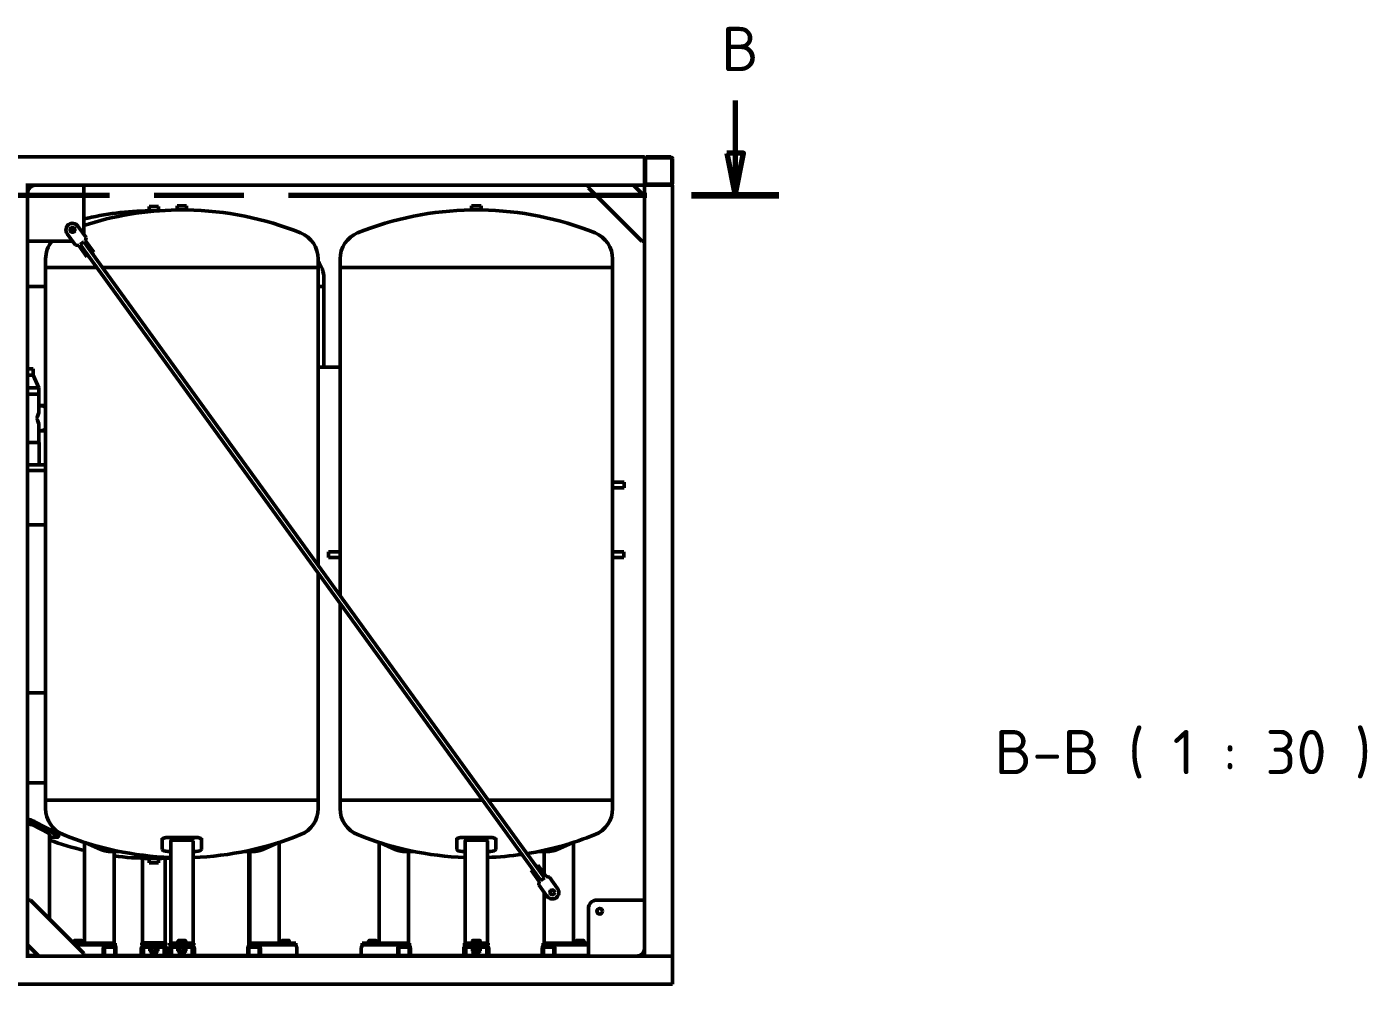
# Model space of a CAD drawing. Header units: millimetres. Extents: x 1510 to 10524, y 7125 to 13164.
# Drawn here: x 5397.1 to 5875.1, y 11262.5 to 11603.9 of the extents above; entities that cross this region are included whole.
import ezdxf

# ---------------------------------------------------------------- set-up
doc = ezdxf.new("R2010")
doc.units = ezdxf.units.MM
doc.header["$LTSCALE"] = 4
doc.linetypes.add('CHAIN', pattern=[0.3543, 0.2362, -0.0295, 0.0591, -0.0295])
for name, color, linetype, lineweight in [('Section Line (ISO)', 7, 'CHAIN', 70), ('Symbol (ISO)', 7, 'Continuous', 25), ('Visible (ISO)', 7, 'Continuous', 50)]:
    doc.layers.add(name, color=color, linetype=linetype, lineweight=lineweight)
doc.styles.add('Label Text (DIN)', font='isocpeur.ttf')

# ---------------------------------------------------------------- blocks, each defined once
blk = doc.blocks.new('2dTransSection0')
at = {"layer": 'Section Line (ISO)', "linetype": 'Continuous'}
for p, q in [((20.8, 327.17), (20.8, 320.91)), ((260.29, 327.17), (260.29, 320.91)), ((19.8, 320.91), (20.8, 315.91)), ((21.8, 320.91), (19.8, 320.91)), ((20.8, 320.91), (20.8, 315.91)), ((20.8, 315.91), (21.8, 320.91)), ((259.29, 320.91), (260.29, 315.91)), ((261.29, 320.91), (259.29, 320.91)), ((260.29, 320.91), (260.29, 315.91)), ((260.29, 315.91), (261.29, 320.91))]:
    blk.add_line(p, q, dxfattribs=at)
at = {"layer": 'Section Line (ISO)', "linetype": 'CHAIN', "ltscale": 45.063908}
blk.add_line((15.62, 315.91), (265.48, 315.91), dxfattribs=at)
at = {"layer": 'Section Line (ISO)', "linetype": 'Continuous', "lineweight": 140}
for p, q in [((15.62, 315.91), (25.98, 315.91)), ((255.11, 315.91), (265.48, 315.91))]:
    blk.add_line(p, q, dxfattribs=at)
at = {"layer": 'Section Line (ISO)', "linetype": 'Continuous', "flags": 128}
for points in [[(19.8, 320.91), (20.8, 315.91), (21.8, 320.91), (19.8, 320.91)], [(259.29, 320.91), (260.29, 315.91), (261.29, 320.91), (259.29, 320.91)]]:
    blk.add_lwpolyline(points, dxfattribs=at)
at = {"layer": 'Section Line (ISO)'}
for points in [[(19.8, 320.91), (20.8, 315.91), (21.8, 320.91), (19.8, 320.91)], [(259.29, 320.91), (260.29, 315.91), (261.29, 320.91), (259.29, 320.91)]]:
    blk.add_solid(points, dxfattribs=at)
at = {"layer": 'Section Line (ISO)', "char_height": 5.25, "attachment_point": 7, "style": 'Label Text (DIN)'}
for insert in [(19.16, 330.67), (258.65, 330.67)]:
    blk.add_mtext('B', dxfattribs=dict(at, insert=insert))

msp = doc.modelspace()

# ---------------------------------------------------------------- linework, layer by layer
at = {"layer": 'Visible (ISO)'}
for p, q in [((5617.41, 11557.45), (4937.41, 11557.45)), ((5617.41, 11556.85), (5617.41, 11557.45)), ((5617.41, 11556.85), (5617.41, 11548.05)), ((5617.41, 11556.85), (5617.41, 11548.05)), ((5617.71, 11548.05), (5617.71, 11556.85)), ((5626.81, 11557.45), (5618.01, 11557.45)), ((5618.01, 11557.15), (5626.81, 11557.15)), ((5627.11, 11556.85), (5627.11, 11548.05)), ((5627.41, 11548.05), (5627.41, 11556.85)), ((5396.81, 11547.45), (5397.41, 11547.45)), ((5617.41, 11547.45), (5397.41, 11547.45)), ((5397.41, 11272.45), (5397.41, 11547.45)), ((5417.41, 11547.45), (5417.41, 11530.45)), ((5597.41, 11546.45), (5597.41, 11547.45)), ((5616.41, 11527.45), (5597.41, 11546.45)), ((5613.41, 11547.45), (5617.41, 11543.45)), ((5617.41, 11547.45), (5617.41, 11548.05)), ((5617.41, 11547.45), (5618.01, 11547.45)), ((5617.41, 11272.45), (5617.41, 11547.45)), ((5626.81, 11547.75), (5618.01, 11547.75)), ((5626.81, 11547.45), (5618.01, 11547.45)), ((5618.01, 11547.45), (5626.81, 11547.45)), ((5626.81, 11547.45), (5627.41, 11547.45)), ((5627.41, 11272.45), (5627.41, 11547.45)), ((5444.08, 11539.75), (5440.73, 11539.75)), ((5440.73, 11538.25), (5440.73, 11539.75)), ((5444.08, 11538.26), (5444.08, 11539.75)), ((5454.08, 11540.05), (5450.73, 11540.05)), ((5450.73, 11538.55), (5450.73, 11540.05)), ((5454.08, 11538.55), (5454.08, 11540.05)), ((5559.08, 11540.05), (5555.73, 11540.05)), ((5555.73, 11538.55), (5555.73, 11540.05)), ((5559.08, 11538.55), (5559.08, 11540.05)), ((5440.73, 11538.25), (5444.01, 11538.25)), ((5450.73, 11538.55), (5454.08, 11538.55)), ((5555.73, 11538.55), (5559.08, 11538.55)), ((5414.44, 11526.03), (5411.5, 11530.08)), ((5415.31, 11532.83), (5418.24, 11528.78)), ((5413.4, 11527.45), (5397.41, 11527.45)), ((5415.62, 11525.84), (5414.44, 11526.03)), ((5418.56, 11521.79), (5415.62, 11525.84)), ((5417.49, 11527.19), (5416.19, 11526.25)), ((5416.19, 11526.25), (5580.43, 11299.47)), ((5417.49, 11527.19), (5581.72, 11300.41)), ((5418.24, 11528.78), (5418.05, 11527.6)), ((5418.05, 11527.6), (5420.99, 11523.55)), ((5617.41, 11527.45), (5616.41, 11527.45)), ((5403.81, 11518.07), (5403.81, 11521.07)), ((5419.12, 11522.2), (5418.56, 11521.79)), ((5420.99, 11523.55), (5420.42, 11523.14)), ((5501.01, 11518.07), (5501.01, 11521.07)), ((5508.81, 11518.07), (5508.81, 11521.07)), ((5606.01, 11518.07), (5606.01, 11521.07)), ((5422.12, 11518.07), (5403.81, 11518.07)), ((5422.12, 11518.07), (5403.81, 11518.07)), ((5403.81, 11328.07), (5403.81, 11518.07)), ((5501.01, 11518.07), (5424.09, 11518.07)), ((5501.01, 11518.07), (5424.09, 11518.07)), ((5501.01, 11411.86), (5501.01, 11518.07)), ((5501.01, 11518.07), (5501.01, 11411.86)), ((5606.01, 11518.07), (5508.81, 11518.07)), ((5508.81, 11401.09), (5508.81, 11518.07)), ((5606.01, 11518.07), (5508.81, 11518.07)), ((5606.01, 11328.07), (5606.01, 11518.07)), ((5606.01, 11518.07), (5606.01, 11328.07)), ((5403.81, 11511.27), (5397.41, 11511.27)), ((5403.81, 11511.27), (5397.41, 11511.27)), ((5503.01, 11511.27), (5501.01, 11511.27)), ((5503.01, 11511.27), (5501.01, 11511.27)), ((5503.01, 11511.27), (5503.01, 11514.27)), ((5503.01, 11482.45), (5503.01, 11511.27)), ((5397.41, 11481.87), (5399.39, 11481.87)), ((5399.39, 11481.87), (5399.39, 11479.62)), ((5501.01, 11482.45), (5508.81, 11482.45)), ((5397.41, 11479.62), (5399.39, 11479.62)), ((5399.39, 11479.62), (5401.42, 11475.12)), ((5397.41, 11475.12), (5401.42, 11475.12)), ((5397.41, 11472.87), (5401.42, 11472.87)), ((5397.41, 11472.87), (5401.42, 11472.87)), ((5401.42, 11475.12), (5401.42, 11472.87)), ((5401.42, 11466.82), (5401.42, 11472.87)), ((5401.42, 11468.71), (5401.91, 11468.71)), ((5403.81, 11468.77), (5401.91, 11468.77)), ((5401.42, 11455.67), (5401.42, 11461.72)), ((5401.42, 11459.82), (5401.91, 11459.82)), ((5403.81, 11459.77), (5401.91, 11459.77)), ((5401.48, 11455.67), (5397.41, 11455.67)), ((5401.48, 11447.67), (5401.48, 11455.67)), ((5403.81, 11447.67), (5397.41, 11447.67)), ((5403.81, 11445.67), (5397.41, 11445.67)), ((5610.08, 11441.47), (5606.01, 11441.47)), ((5610.08, 11439.47), (5606.01, 11439.47)), ((5610.08, 11439.47), (5610.08, 11441.47)), ((5397.41, 11426.3), (5403.81, 11426.3)), ((5504.74, 11416.67), (5508.81, 11416.67)), ((5504.74, 11416.67), (5504.74, 11414.67)), ((5606.01, 11416.67), (5610.07, 11416.67)), ((5610.07, 11416.67), (5610.07, 11414.67)), ((5504.74, 11414.67), (5508.81, 11414.67)), ((5606.01, 11414.67), (5610.07, 11414.67)), ((5501.01, 11328.07), (5501.01, 11409.14)), ((5501.01, 11409.14), (5501.01, 11328.07)), ((5508.81, 11328.07), (5508.81, 11398.37)), ((5397.41, 11366.3), (5403.81, 11366.3)), ((5397.41, 11334.27), (5403.81, 11334.27)), ((5403.81, 11334.27), (5397.41, 11334.27)), ((5403.81, 11328.07), (5501.01, 11328.07)), ((5403.81, 11328.07), (5403.81, 11325.07)), ((5501.01, 11328.07), (5403.81, 11328.07)), ((5501.01, 11328.07), (5501.01, 11325.07)), ((5559.72, 11328.07), (5508.81, 11328.07)), ((5508.81, 11328.07), (5559.72, 11328.07)), ((5508.81, 11328.07), (5508.81, 11325.07)), ((5606.01, 11328.07), (5561.7, 11328.07)), ((5561.7, 11328.07), (5606.01, 11328.07)), ((5606.01, 11328.07), (5606.01, 11325.07)), ((5398.21, 11319.5), (5397.41, 11319.5)), ((5404.92, 11316.18), (5399.03, 11319.23)), ((5399.52, 11319.75), (5407.42, 11315.66)), ((5407.71, 11316.39), (5399.8, 11320.48)), ((5405.22, 11285.64), (5405.22, 11315.95)), ((5408, 11314.85), (5405.22, 11314.85)), ((5408.57, 11315.67), (5408.29, 11314.94)), ((5445.41, 11314.55), (5445.41, 11314.08)), ((5447.41, 11314.79), (5457.41, 11314.79)), ((5459.41, 11314.08), (5459.41, 11314.55)), ((5550.41, 11314.55), (5550.41, 11314.08)), ((5552.41, 11314.79), (5562.41, 11314.79)), ((5564.41, 11314.08), (5564.41, 11314.55)), ((5417.72, 11277.05), (5417.72, 11313.02)), ((5418.18, 11312.87), (5423.51, 11310.54)), ((5423.7, 11311.1), (5422.67, 11311.55)), ((5426.13, 11309.83), (5429.91, 11309.83)), ((5427.3, 11310.39), (5426.31, 11310.39)), ((5428.21, 11277.05), (5428.21, 11309.83)), ((5445.41, 11310.54), (5445.41, 11314.08)), ((5448.41, 11309.83), (5447.41, 11309.83)), ((5448.41, 11277.05), (5448.41, 11313.6)), ((5455.81, 11313.83), (5449.01, 11313.83)), ((5456.41, 11277.05), (5456.41, 11313.6)), ((5457.41, 11309.83), (5456.41, 11309.83)), ((5459.41, 11314.08), (5459.41, 11310.54)), ((5474.91, 11309.83), (5478.68, 11309.83)), ((5476.31, 11277.05), (5476.31, 11309.83)), ((5476.61, 11277.05), (5476.61, 11309.83)), ((5478.5, 11310.39), (5477.51, 11310.39)), ((5482.14, 11311.55), (5481.12, 11311.1)), ((5481.3, 11310.54), (5486.64, 11312.87)), ((5487.1, 11277.05), (5487.1, 11313.02)), ((5522.72, 11277.05), (5522.72, 11313.02)), ((5523.18, 11312.87), (5528.51, 11310.54)), ((5528.7, 11311.1), (5527.67, 11311.55)), ((5531.13, 11309.83), (5534.91, 11309.83)), ((5532.3, 11310.39), (5531.31, 11310.39)), ((5533.21, 11277.05), (5533.21, 11309.83)), ((5550.41, 11310.54), (5550.41, 11314.08)), ((5553.41, 11309.83), (5552.41, 11309.83)), ((5553.41, 11277.05), (5553.41, 11313.6)), ((5560.81, 11313.83), (5554.01, 11313.83)), ((5561.41, 11277.05), (5561.41, 11313.6)), ((5562.41, 11309.83), (5561.41, 11309.83)), ((5564.41, 11314.08), (5564.41, 11310.54)), ((5579.91, 11309.83), (5583.68, 11309.83)), ((5581.61, 11301.77), (5581.61, 11309.83)), ((5583.5, 11310.39), (5582.51, 11310.39)), ((5587.14, 11311.55), (5586.12, 11311.1)), ((5586.3, 11310.54), (5591.64, 11312.87)), ((5592.1, 11277.05), (5592.1, 11313.02)), ((5438.41, 11277.25), (5438.41, 11307.34)), ((5444.08, 11307.28), (5440.73, 11307.28)), ((5440.73, 11305.78), (5440.73, 11307.28)), ((5440.73, 11305.78), (5444.08, 11305.78)), ((5444.08, 11305.78), (5444.08, 11307.28)), ((5446.41, 11277.25), (5446.41, 11307.34)), ((5578.79, 11304.46), (5579.36, 11304.87)), ((5579.36, 11304.87), (5582.29, 11300.82)), ((5576.93, 11303.11), (5577.5, 11303.52)), ((5579.86, 11299.06), (5576.93, 11303.11)), ((5581.72, 11300.41), (5580.43, 11299.47)), ((5582.29, 11300.82), (5583.48, 11300.63)), ((5583.48, 11300.63), (5586.41, 11296.58)), ((5579.67, 11297.88), (5579.86, 11299.06)), ((5582.61, 11293.83), (5579.67, 11297.88)), ((5581.61, 11277.05), (5581.61, 11295.2)), ((5397.41, 11292.45), (5398.41, 11292.45)), ((5398.41, 11292.45), (5417.41, 11273.45)), ((5600.41, 11292.45), (5617.41, 11292.45)), ((5597.41, 11272.45), (5597.41, 11289.45)), ((5401.41, 11272.45), (5397.41, 11276.45)), ((5424.08, 11277.05), (5413.81, 11277.05)), ((5414.18, 11278.05), (5414, 11277.95)), ((5414, 11277.13), (5414, 11277.95)), ((5414.69, 11277.13), (5414, 11277.13)), ((5414.35, 11278.05), (5414.18, 11278.05)), ((5414.26, 11277.13), (5414.26, 11277.05)), ((5415.38, 11278.05), (5414.35, 11278.05)), ((5414.41, 11276.45), (5424.08, 11276.45)), ((5414.69, 11277.13), (5414.69, 11277.95)), ((5416.08, 11277.13), (5414.69, 11277.13)), ((5416.42, 11278.05), (5415.38, 11278.05)), ((5416.08, 11277.13), (5416.08, 11277.95)), ((5416.77, 11277.13), (5416.08, 11277.13)), ((5416.58, 11278.05), (5416.42, 11278.05)), ((5416.51, 11277.13), (5416.51, 11277.05)), ((5416.58, 11278.05), (5416.77, 11277.95)), ((5416.77, 11277.13), (5416.77, 11277.95)), ((5424.08, 11277.05), (5424.77, 11277.05)), ((5424.77, 11276.45), (5424.08, 11276.45)), ((5428.52, 11277.05), (5424.77, 11277.05)), ((5424.77, 11276.45), (5428.52, 11276.45)), ((5428.24, 11276.45), (5425.04, 11276.45)), ((5428.52, 11277.05), (5428.58, 11277.05)), ((5428.58, 11276.45), (5428.52, 11276.45)), ((5428.58, 11276.45), (5428.58, 11277.05)), ((5438.16, 11277.25), (5438.66, 11277.25)), ((5438.16, 11277.25), (5438.16, 11276.45)), ((5438.66, 11276.45), (5438.16, 11276.45)), ((5446.16, 11277.25), (5438.66, 11277.25)), ((5438.66, 11276.45), (5446.16, 11276.45)), ((5445.61, 11276.45), (5439.21, 11276.45)), ((5446.16, 11277.25), (5446.66, 11277.25)), ((5446.66, 11276.45), (5446.16, 11276.45)), ((5446.66, 11276.45), (5446.66, 11277.25)), ((5448.16, 11277.05), (5448.66, 11277.05)), ((5448.16, 11277.05), (5448.16, 11276.45)), ((5448.66, 11276.45), (5448.16, 11276.45)), ((5456.16, 11277.05), (5448.66, 11277.05)), ((5448.66, 11276.45), (5456.16, 11276.45)), ((5455.61, 11276.45), (5449.21, 11276.45)), ((5451.21, 11278.05), (5451.02, 11277.95)), ((5451.02, 11277.13), (5451.02, 11277.95)), ((5451.71, 11277.13), (5451.02, 11277.13)), ((5451.37, 11278.05), (5451.21, 11278.05)), ((5451.28, 11277.13), (5451.28, 11277.05)), ((5452.41, 11278.05), (5451.37, 11278.05)), ((5451.71, 11277.13), (5451.71, 11277.95)), ((5453.1, 11277.13), (5451.71, 11277.13)), ((5453.45, 11278.05), (5452.41, 11278.05)), ((5453.1, 11277.13), (5453.1, 11277.95)), ((5453.79, 11277.13), (5453.1, 11277.13)), ((5453.61, 11278.05), (5453.45, 11278.05)), ((5453.53, 11277.13), (5453.53, 11277.05)), ((5453.61, 11278.05), (5453.79, 11277.95)), ((5453.79, 11277.13), (5453.79, 11277.95)), ((5456.16, 11277.05), (5456.66, 11277.05)), ((5456.66, 11276.45), (5456.16, 11276.45)), ((5456.66, 11276.45), (5456.66, 11277.05)), ((5476.23, 11277.05), (5476.3, 11277.05)), ((5476.23, 11276.45), (5476.23, 11277.05)), ((5476.3, 11276.45), (5476.23, 11276.45)), ((5480.05, 11277.05), (5476.3, 11277.05)), ((5476.3, 11276.45), (5480.05, 11276.45)), ((5476.31, 11276.34), (5476.31, 11276.45)), ((5479.77, 11276.45), (5476.57, 11276.45)), ((5480.05, 11277.05), (5480.73, 11277.05)), ((5480.73, 11276.45), (5480.05, 11276.45)), ((5492.85, 11277.05), (5480.73, 11277.05)), ((5480.73, 11276.45), (5492.85, 11276.45)), ((5488.83, 11278.05), (5488.23, 11278.05)), ((5488.23, 11277.13), (5488.23, 11277.95)), ((5489.43, 11277.13), (5488.23, 11277.13)), ((5488.31, 11277.13), (5488.31, 11277.05)), ((5490.03, 11278.05), (5488.83, 11278.05)), ((5489.43, 11277.13), (5489.43, 11277.95)), ((5490.63, 11277.13), (5489.43, 11277.13)), ((5490.63, 11278.05), (5490.03, 11278.05)), ((5490.55, 11277.13), (5490.55, 11277.05)), ((5490.63, 11277.13), (5490.63, 11277.95)), ((5492.85, 11277.05), (5493.1, 11277.05)), ((5493.1, 11276.45), (5492.85, 11276.45)), ((5493.1, 11276.45), (5493.1, 11277.05)), ((5516.71, 11277.05), (5516.96, 11277.05)), ((5516.71, 11276.45), (5516.71, 11277.05)), ((5516.96, 11276.45), (5516.71, 11276.45)), ((5529.08, 11277.05), (5516.96, 11277.05)), ((5516.96, 11276.45), (5529.08, 11276.45)), ((5519.18, 11278.05), (5519, 11277.95)), ((5519, 11277.13), (5519, 11277.95)), ((5519.69, 11277.13), (5519, 11277.13)), ((5519.35, 11278.05), (5519.18, 11278.05)), ((5519.26, 11277.13), (5519.26, 11277.05)), ((5520.38, 11278.05), (5519.35, 11278.05)), ((5519.69, 11277.13), (5519.69, 11277.95)), ((5521.08, 11277.13), (5519.69, 11277.13)), ((5521.42, 11278.05), (5520.38, 11278.05)), ((5521.08, 11277.13), (5521.08, 11277.95)), ((5521.77, 11277.13), (5521.08, 11277.13)), ((5521.58, 11278.05), (5521.42, 11278.05)), ((5521.51, 11277.13), (5521.51, 11277.05)), ((5521.58, 11278.05), (5521.77, 11277.95)), ((5521.77, 11277.13), (5521.77, 11277.95)), ((5529.08, 11277.05), (5529.77, 11277.05)), ((5529.77, 11276.45), (5529.08, 11276.45)), ((5533.52, 11277.05), (5529.77, 11277.05)), ((5529.77, 11276.45), (5533.52, 11276.45)), ((5533.24, 11276.45), (5530.04, 11276.45)), ((5533.52, 11277.05), (5533.58, 11277.05)), ((5533.58, 11276.45), (5533.52, 11276.45)), ((5533.58, 11276.45), (5533.58, 11277.05)), ((5553.16, 11277.05), (5553.66, 11277.05)), ((5553.16, 11277.05), (5553.16, 11276.45)), ((5553.66, 11276.45), (5553.16, 11276.45)), ((5561.16, 11277.05), (5553.66, 11277.05)), ((5553.66, 11276.45), (5561.16, 11276.45)), ((5560.61, 11276.45), (5554.21, 11276.45)), ((5556.21, 11278.05), (5556.02, 11277.95)), ((5556.02, 11277.13), (5556.02, 11277.95)), ((5556.71, 11277.13), (5556.02, 11277.13)), ((5556.37, 11278.05), (5556.21, 11278.05)), ((5556.28, 11277.13), (5556.28, 11277.05)), ((5557.41, 11278.05), (5556.37, 11278.05)), ((5556.71, 11277.13), (5556.71, 11277.95)), ((5558.1, 11277.13), (5556.71, 11277.13)), ((5558.45, 11278.05), (5557.41, 11278.05)), ((5558.1, 11277.13), (5558.1, 11277.95)), ((5558.79, 11277.13), (5558.1, 11277.13)), ((5558.61, 11278.05), (5558.45, 11278.05)), ((5558.53, 11277.13), (5558.53, 11277.05)), ((5558.61, 11278.05), (5558.79, 11277.95)), ((5558.79, 11277.13), (5558.79, 11277.95)), ((5561.16, 11277.05), (5561.66, 11277.05)), ((5561.66, 11276.45), (5561.16, 11276.45)), ((5561.66, 11276.45), (5561.66, 11277.05)), ((5581.23, 11277.05), (5581.3, 11277.05)), ((5581.23, 11276.45), (5581.23, 11277.05)), ((5581.3, 11276.45), (5581.23, 11276.45)), ((5585.05, 11277.05), (5581.3, 11277.05)), ((5581.3, 11276.45), (5585.05, 11276.45)), ((5584.77, 11276.45), (5581.57, 11276.45)), ((5585.05, 11277.05), (5585.73, 11277.05)), ((5585.73, 11276.45), (5585.05, 11276.45)), ((5597.41, 11277.05), (5585.73, 11277.05)), ((5585.73, 11276.45), (5597.41, 11276.45)), ((5593.23, 11278.05), (5593.04, 11277.95)), ((5593.04, 11277.13), (5593.04, 11277.95)), ((5593.23, 11277.13), (5593.04, 11277.13)), ((5593.83, 11278.05), (5593.23, 11278.05)), ((5593.23, 11277.13), (5593.23, 11277.95)), ((5594.43, 11277.13), (5593.23, 11277.13)), ((5593.31, 11277.13), (5593.31, 11277.05)), ((5595.03, 11278.05), (5593.83, 11278.05)), ((5594.43, 11277.13), (5594.43, 11277.95)), ((5595.63, 11277.13), (5594.43, 11277.13)), ((5595.63, 11278.05), (5595.03, 11278.05)), ((5595.55, 11277.13), (5595.55, 11277.05)), ((5595.63, 11278.05), (5595.82, 11277.95)), ((5595.63, 11277.13), (5595.63, 11277.95)), ((5595.82, 11277.13), (5595.63, 11277.13)), ((5595.82, 11277.13), (5595.82, 11277.95)), ((5396.81, 11272.45), (5397.41, 11272.45)), ((5398.41, 11272.65), (5397.41, 11272.65)), ((5397.41, 11272.45), (5617.41, 11272.45)), ((5398.41, 11272.65), (5398.41, 11272.45)), ((5401.21, 11272.65), (5398.41, 11272.65)), ((5417.41, 11273.45), (5417.41, 11272.45)), ((5597.41, 11272.65), (5417.41, 11272.65)), ((5424.39, 11275.15), (5424.39, 11272.65)), ((5424.79, 11275.15), (5424.79, 11272.65)), ((5425.04, 11275.65), (5428.24, 11275.65)), ((5428.49, 11275.15), (5428.49, 11272.65)), ((5428.89, 11272.65), (5428.89, 11275.15)), ((5437.91, 11275.15), (5437.91, 11272.65)), ((5438.71, 11275.15), (5438.71, 11272.65)), ((5439.21, 11275.65), (5445.61, 11275.65)), ((5441.28, 11275.65), (5441.02, 11275.5)), ((5441.02, 11274.32), (5441.02, 11275.5)), ((5441.28, 11274.17), (5441.02, 11274.32)), ((5441.28, 11274.17), (5443.53, 11274.17)), ((5441.61, 11274.17), (5441.61, 11273.38)), ((5441.61, 11273.38), (5443.21, 11273.38)), ((5441.73, 11273.25), (5441.61, 11273.38)), ((5441.71, 11274.32), (5441.71, 11275.5)), ((5443.08, 11273.25), (5441.73, 11273.25)), ((5443.08, 11273.25), (5443.21, 11273.38)), ((5443.1, 11274.32), (5443.1, 11275.5)), ((5443.21, 11274.17), (5443.21, 11273.38)), ((5443.53, 11275.65), (5443.79, 11275.5)), ((5443.53, 11274.17), (5443.79, 11274.32)), ((5443.79, 11274.32), (5443.79, 11275.5)), ((5446.11, 11275.15), (5446.11, 11272.65)), ((5446.91, 11272.65), (5446.91, 11275.15)), ((5447.91, 11275.15), (5447.91, 11272.65)), ((5448.71, 11275.15), (5448.71, 11272.65)), ((5449.21, 11275.65), (5455.61, 11275.65)), ((5451.28, 11275.65), (5451.02, 11275.5)), ((5451.02, 11274.32), (5451.02, 11275.5)), ((5451.28, 11274.17), (5451.02, 11274.32)), ((5451.28, 11274.17), (5453.53, 11274.17)), ((5451.61, 11274.17), (5451.61, 11273.18)), ((5451.61, 11273.18), (5453.21, 11273.18)), ((5451.73, 11273.05), (5451.61, 11273.18)), ((5451.71, 11274.32), (5451.71, 11275.5)), ((5453.08, 11273.05), (5451.73, 11273.05)), ((5453.08, 11273.05), (5453.21, 11273.18)), ((5453.1, 11274.32), (5453.1, 11275.5)), ((5453.21, 11274.17), (5453.21, 11273.18)), ((5453.53, 11275.65), (5453.79, 11275.5)), ((5453.53, 11274.17), (5453.79, 11274.32)), ((5453.79, 11274.32), (5453.79, 11275.5)), ((5456.11, 11275.15), (5456.11, 11272.65)), ((5456.91, 11272.65), (5456.91, 11275.15)), ((5475.92, 11275.15), (5475.92, 11272.65)), ((5476.32, 11275.15), (5476.32, 11272.65)), ((5476.57, 11275.65), (5479.77, 11275.65)), ((5480.02, 11275.15), (5480.02, 11272.65)), ((5480.42, 11272.65), (5480.42, 11275.15)), ((5493.41, 11275.15), (5493.41, 11272.65)), ((5516.4, 11272.65), (5516.4, 11275.15)), ((5529.39, 11275.15), (5529.39, 11272.65)), ((5529.79, 11275.15), (5529.79, 11272.65)), ((5530.04, 11275.65), (5533.24, 11275.65)), ((5533.49, 11275.15), (5533.49, 11272.65)), ((5533.89, 11272.65), (5533.89, 11275.15)), ((5552.91, 11275.15), (5552.91, 11272.65)), ((5553.71, 11275.15), (5553.71, 11272.65)), ((5554.21, 11275.65), (5560.61, 11275.65)), ((5556.28, 11275.65), (5556.02, 11275.5)), ((5556.02, 11274.32), (5556.02, 11275.5)), ((5556.28, 11274.17), (5556.02, 11274.32)), ((5556.28, 11274.17), (5558.53, 11274.17)), ((5556.31, 11272.65), (5556.31, 11274.17)), ((5556.31, 11272.65), (5556.31, 11274.17)), ((5556.61, 11274.17), (5556.61, 11273.18)), ((5556.61, 11273.18), (5558.21, 11273.18)), ((5556.73, 11273.05), (5556.61, 11273.18)), ((5556.71, 11274.32), (5556.71, 11275.5)), ((5558.08, 11273.05), (5556.73, 11273.05)), ((5558.08, 11273.05), (5558.21, 11273.18)), ((5558.1, 11274.32), (5558.1, 11275.5)), ((5558.21, 11274.17), (5558.21, 11273.18)), ((5558.53, 11275.65), (5558.79, 11275.5)), ((5558.53, 11274.17), (5558.79, 11274.32)), ((5558.79, 11274.32), (5558.79, 11275.5)), ((5561.11, 11275.15), (5561.11, 11272.65)), ((5561.91, 11272.65), (5561.91, 11275.15)), ((5580.92, 11275.15), (5580.92, 11272.65)), ((5581.32, 11275.15), (5581.32, 11272.65)), ((5581.57, 11275.65), (5584.77, 11275.65)), ((5585.02, 11275.15), (5585.02, 11272.65)), ((5585.42, 11272.65), (5585.42, 11275.15)), ((5616.41, 11272.65), (5615.48, 11272.65)), ((5617.41, 11272.65), (5616.41, 11272.65)), ((5616.41, 11272.65), (5616.41, 11272.45)), ((5617.41, 11272.45), (5618.01, 11272.45)), ((5626.81, 11272.45), (5618.01, 11272.45)), ((5626.81, 11272.45), (5627.41, 11272.45)), ((5627.41, 11272.45), (5627.41, 11271.85)), ((5627.41, 11263.05), (5627.41, 11271.85)), ((4927.41, 11262.45), (5627.41, 11262.45)), ((5627.41, 11263.05), (5627.41, 11262.45))]:
    msp.add_line(p, q, dxfattribs=at)
for centre, radius in [((5413.41, 11531.45), 0.85), ((5584.51, 11295.21), 0.85), ((5601.41, 11288.45), 1)]:
    msp.add_circle(centre, radius, dxfattribs=at)
for centre, radius, start, end in [((5618.01, 11556.85), 0.6, 90, 180), ((5618.01, 11556.85), 0.3, 90, 180), ((5626.81, 11556.85), 0.6, 0, 90), ((5626.81, 11556.85), 0.3, 0, 90), ((5400.41, 11544.45), 3, 90, 180), ((5618.01, 11548.05), 0.6, 180, 270), ((5618.01, 11548.05), 0.3, 180, 270), ((5626.81, 11548.05), 0.3, 270, 0), ((5626.81, 11548.05), 0.6, 270, 0), ((5452.41, 11425.49), 113.08, 90.8487, 108.0299), ((5442.41, 11429.83), 108.44, 90.885, 103.3288), ((5452.41, 11425.49), 113.08, 68.0088, 89.1513), ((5557.41, 11425.49), 113.08, 90.8487, 111.9912), ((5557.41, 11425.49), 113.08, 68.0088, 89.1513), ((5413.41, 11531.45), 2.35, 35.9137, 215.9137), ((5452.41, 11425.49), 113.08, 109.7824, 110.6283), ((5414.41, 11530.45), 3, 351.0583, 0), ((5491.01, 11521.07), 10, 0, 68.0088), ((5518.81, 11521.07), 10, 111.9912, 180), ((5596.01, 11521.07), 10, 0, 68.0088), ((5413.81, 11521.07), 10, 140.3006, 180), ((5493.01, 11514.27), 10, 0, 36.8699), ((5413.81, 11325.07), 10, 180, 248.0088), ((5491.01, 11325.07), 10, 291.9912, 0), ((5518.81, 11325.07), 10, 180, 248.0088), ((5596.01, 11325.07), 10, 291.9912, 0), ((5452.41, 11420.65), 113.08, 248.0088, 267.9729), ((5452.41, 11420.65), 113.08, 272.0271, 291.9912), ((5557.41, 11420.65), 113.08, 248.0088, 267.9729), ((5557.41, 11420.65), 113.08, 279.2019, 291.9912), ((5442.41, 11415.71), 108.44, 249.9429, 256.8398), ((5442.41, 11415.71), 108.44, 262.4755, 269.115), ((5442.41, 11415.71), 108.44, 270.885, 273.1718), ((5557.41, 11420.65), 113.08, 272.0271, 278.2907), ((5584.51, 11295.21), 2.35, 215.9137, 35.9137), ((5600.41, 11289.45), 3, 90, 180), ((5439.21, 11275.15), 1.3, 90, 180), ((5445.61, 11275.15), 1.3, 0, 90), ((5449.21, 11275.15), 1.3, 90, 180), ((5455.61, 11275.15), 1.3, 0, 90), ((5554.21, 11275.15), 1.3, 90, 180), ((5560.61, 11275.15), 1.3, 0, 90), ((5439.21, 11275.15), 0.5, 90, 180), ((5445.61, 11275.15), 0.5, 0, 90), ((5449.21, 11275.15), 0.5, 90, 180), ((5455.61, 11275.15), 0.5, 0, 90), ((5554.21, 11275.15), 0.5, 90, 180), ((5560.61, 11275.15), 0.5, 0, 90), ((5614.41, 11275.45), 3, 270, 0)]:
    msp.add_arc(centre, radius, start, end, dxfattribs=at)
for centre, major_axis, ratio, start_param, end_param in [((5401.91, 11464.27), (0, 4.5), 0.819152, 5.743408, 6.415895), ((5401.91, 11464.27), (0, 4.45), 0.819152, 5.735978, 6.283185), ((5396.98, 11464.27), (3.94, 3.94), 0.520567, 5.192355, 5.80322), ((5396.98, 11464.27), (3.94, -3.94), 0.520567, 0.479966, 1.090831), ((5401.91, 11464.27), (0, -4.5), 0.819152, 6.150476, 6.822963), ((5401.91, 11464.27), (0, -4.45), 0.819152, 0, 0.547207), ((5398.8, 11320.48), (-1.86, 0.72), 0.204303, 4.227412, 5.633652), ((5398.52, 11319.75), (1.86, -0.72), 0.204303, 1.085819, 2.286839), ((5398.73, 11319.23), (0.598, -0.242), 0.193448, 1.125433, 2.696229), ((5404.62, 11316.18), (-0.598, 0.242), 0.193448, 3.219828, 4.267026), ((5406.42, 11315.66), (1.86, -0.72), 0.204303, 5.798208, 7.369004), ((5406.71, 11316.39), (1.86, -0.72), 0.204303, 0, 1.085819), ((5447.41, 11314.08), (-2, 0), 0.354519, 4.712389, 6.283185), ((5457.41, 11314.08), (2, 0), 0.354519, 0, 1.570796), ((5552.41, 11314.08), (-2, 0), 0.354519, 4.712389, 6.283185), ((5562.41, 11314.08), (2, 0), 0.354519, 0, 1.570796), ((5424.51, 11310.54), (1.9, -0.62), 0.177259, 4.217371, 5.788168), ((5424.7, 11311.1), (-1.9, 0.62), 0.177259, 1.075779, 2.646575), ((5447.41, 11310.54), (-2, 0), 0.354519, 0, 1.570796), ((5449.01, 11313.6), (0.6, 0), 0.379145, 1.570796, 3.141593), ((5455.81, 11313.6), (0.6, 0), 0.379145, 0, 1.570796), ((5457.41, 11310.54), (2, 0), 0.354519, 4.712389, 6.283185), ((5480.12, 11311.1), (-1.9, -0.62), 0.177259, 0.495018, 2.065814), ((5480.3, 11310.54), (1.9, 0.62), 0.177259, 3.63661, 5.207407), ((5529.51, 11310.54), (1.9, -0.62), 0.177259, 4.217371, 5.788168), ((5529.7, 11311.1), (-1.9, 0.62), 0.177259, 1.075779, 2.646575), ((5552.41, 11310.54), (-2, 0), 0.354519, 0, 1.570796), ((5554.01, 11313.6), (0.6, 0), 0.379145, 1.570796, 3.141593), ((5560.81, 11313.6), (0.6, 0), 0.379145, 0, 1.570796), ((5562.41, 11310.54), (2, 0), 0.354519, 4.712389, 6.283185), ((5585.12, 11311.1), (-1.9, -0.62), 0.177259, 0.495018, 2.065814), ((5585.3, 11310.54), (1.9, 0.62), 0.177259, 3.63661, 5.207407), ((5425.04, 11275.15), (0, 1.3), 0.5, 0, 1.570796), ((5428.24, 11275.15), (0, 1.3), 0.5, 4.712389, 6.283185), ((5476.57, 11275.15), (0, 1.3), 0.5, 0, 1.570796), ((5479.77, 11275.15), (0, 1.3), 0.5, 4.712389, 6.283185), ((5492.76, 11275.15), (0, 1.3), 0.5, 4.712389, 6.283185), ((5517.05, 11275.15), (0, 1.3), 0.5, 0, 1.570796), ((5530.04, 11275.15), (0, 1.3), 0.5, 0, 1.570796), ((5533.24, 11275.15), (0, 1.3), 0.5, 4.712389, 6.283185), ((5581.57, 11275.15), (0, 1.3), 0.5, 0, 1.570796), ((5584.77, 11275.15), (0, 1.3), 0.5, 4.712389, 6.283185), ((5425.04, 11275.15), (0, 0.5), 0.5, 0, 1.570796), ((5428.24, 11275.15), (0, 0.5), 0.5, 4.712389, 6.283185), ((5476.57, 11275.15), (0, 0.5), 0.5, 0, 1.570796), ((5479.77, 11275.15), (0, 0.5), 0.5, 4.712389, 6.283185), ((5530.04, 11275.15), (0, 0.5), 0.5, 0, 1.570796), ((5533.24, 11275.15), (0, 0.5), 0.5, 4.712389, 6.283185), ((5581.57, 11275.15), (0, 0.5), 0.5, 0, 1.570796), ((5584.77, 11275.15), (0, 0.5), 0.5, 4.712389, 6.283185)]:
    msp.add_ellipse(centre, major_axis=major_axis, ratio=ratio, start_param=start_param, end_param=end_param, dxfattribs=at)
for points, weights in [([(5414.35, 11278.05), (5414.18, 11278.05), (5414, 11277.95)], [1, 1.0379548493, 1]), ([(5414.69, 11277.95), (5414.51, 11278.05), (5414.35, 11278.05)], [1, 1.0379548493, 1]), ([(5415.38, 11278.05), (5415.06, 11278.05), (5414.69, 11277.95)], [1, 1.0379548493, 1]), ([(5416.08, 11277.95), (5415.71, 11278.05), (5415.38, 11278.05)], [1, 1.0379548493, 1]), ([(5416.42, 11278.05), (5416.26, 11278.05), (5416.08, 11277.95)], [1, 1.0379548493, 1]), ([(5416.77, 11277.95), (5416.58, 11278.05), (5416.42, 11278.05)], [1, 1.0379548493, 1]), ([(5451.37, 11278.05), (5451.21, 11278.05), (5451.02, 11277.95)], [1, 1.0379548493, 1]), ([(5451.71, 11277.95), (5451.53, 11278.05), (5451.37, 11278.05)], [1, 1.0379548493, 1]), ([(5452.41, 11278.05), (5452.09, 11278.05), (5451.71, 11277.95)], [1, 1.0379548493, 1]), ([(5453.1, 11277.95), (5452.73, 11278.05), (5452.41, 11278.05)], [1, 1.0379548493, 1]), ([(5453.45, 11278.05), (5453.29, 11278.05), (5453.1, 11277.95)], [1, 1.0379548493, 1]), ([(5453.79, 11277.95), (5453.61, 11278.05), (5453.45, 11278.05)], [1, 1.0379548493, 1]), ([(5488.23, 11277.95), (5488.23, 11278.05), (5488.23, 11278.05)], [1, 1.0379548493, 1]), ([(5488.83, 11278.05), (5488.55, 11278.05), (5488.23, 11277.95)], [1, 1.0379548493, 1]), ([(5489.43, 11277.95), (5489.11, 11278.05), (5488.83, 11278.05)], [1, 1.0379548493, 1]), ([(5490.03, 11278.05), (5489.75, 11278.05), (5489.43, 11277.95)], [1, 1.0379548493, 1]), ([(5490.63, 11277.95), (5490.31, 11278.05), (5490.03, 11278.05)], [1, 1.0379548493, 1]), ([(5490.63, 11278.05), (5490.63, 11278.05), (5490.63, 11277.95)], [1, 1.0379548493, 1]), ([(5519.35, 11278.05), (5519.18, 11278.05), (5519, 11277.95)], [1, 1.0379548493, 1]), ([(5519.69, 11277.95), (5519.51, 11278.05), (5519.35, 11278.05)], [1, 1.0379548493, 1]), ([(5520.38, 11278.05), (5520.06, 11278.05), (5519.69, 11277.95)], [1, 1.0379548493, 1]), ([(5521.08, 11277.95), (5520.71, 11278.05), (5520.38, 11278.05)], [1, 1.0379548493, 1]), ([(5521.42, 11278.05), (5521.26, 11278.05), (5521.08, 11277.95)], [1, 1.0379548493, 1]), ([(5521.77, 11277.95), (5521.58, 11278.05), (5521.42, 11278.05)], [1, 1.0379548493, 1]), ([(5556.37, 11278.05), (5556.21, 11278.05), (5556.02, 11277.95)], [1, 1.0379548493, 1]), ([(5556.71, 11277.95), (5556.53, 11278.05), (5556.37, 11278.05)], [1, 1.0379548493, 1]), ([(5557.41, 11278.05), (5557.09, 11278.05), (5556.71, 11277.95)], [1, 1.0379548493, 1]), ([(5558.1, 11277.95), (5557.73, 11278.05), (5557.41, 11278.05)], [1, 1.0379548493, 1]), ([(5558.45, 11278.05), (5558.29, 11278.05), (5558.1, 11277.95)], [1, 1.0379548493, 1]), ([(5558.79, 11277.95), (5558.61, 11278.05), (5558.45, 11278.05)], [1, 1.0379548493, 1]), ([(5593.23, 11278.03), (5593.14, 11278), (5593.04, 11277.95)], [1.01895290532, 1.01965956375, 1]), ([(5593.23, 11277.95), (5593.23, 11278.05), (5593.23, 11278.05)], [1, 1.0379548493, 1]), ([(5593.83, 11278.05), (5593.55, 11278.05), (5593.23, 11277.95)], [1, 1.0379548493, 1]), ([(5594.43, 11277.95), (5594.11, 11278.05), (5593.83, 11278.05)], [1, 1.0379548493, 1]), ([(5595.03, 11278.05), (5594.75, 11278.05), (5594.43, 11277.95)], [1, 1.0379548493, 1]), ([(5595.63, 11277.95), (5595.31, 11278.05), (5595.03, 11278.05)], [1, 1.0379548493, 1]), ([(5595.63, 11278.05), (5595.63, 11278.05), (5595.63, 11277.95)], [1, 1.0379548493, 1]), ([(5595.82, 11277.95), (5595.72, 11278), (5595.63, 11278.03)], [1, 1.01965956375, 1.01895290532]), ([(5441.71, 11275.5), (5441.37, 11275.7), (5441.02, 11275.5)], [1, 1.15470053838, 1]), ([(5441.02, 11274.32), (5441.37, 11274.12), (5441.71, 11274.32)], [1, 1.15470053838, 1]), ([(5443.1, 11275.5), (5442.41, 11275.7), (5441.71, 11275.5)], [1, 1.15470053838, 1]), ([(5441.71, 11274.32), (5442.41, 11274.12), (5443.1, 11274.32)], [1, 1.15470053838, 1]), ([(5443.79, 11275.5), (5443.45, 11275.7), (5443.1, 11275.5)], [1, 1.15470053838, 1]), ([(5443.1, 11274.32), (5443.45, 11274.12), (5443.79, 11274.32)], [1, 1.15470053838, 1]), ([(5451.71, 11275.5), (5451.37, 11275.7), (5451.02, 11275.5)], [1, 1.15470053838, 1]), ([(5451.02, 11274.32), (5451.37, 11274.12), (5451.71, 11274.32)], [1, 1.15470053838, 1]), ([(5453.1, 11275.5), (5452.41, 11275.7), (5451.71, 11275.5)], [1, 1.15470053838, 1]), ([(5451.71, 11274.32), (5452.41, 11274.12), (5453.1, 11274.32)], [1, 1.15470053838, 1]), ([(5453.79, 11275.5), (5453.45, 11275.7), (5453.1, 11275.5)], [1, 1.15470053838, 1]), ([(5453.1, 11274.32), (5453.45, 11274.12), (5453.79, 11274.32)], [1, 1.15470053838, 1]), ([(5556.71, 11275.5), (5556.37, 11275.7), (5556.02, 11275.5)], [1, 1.15470053838, 1]), ([(5556.02, 11274.32), (5556.37, 11274.12), (5556.71, 11274.32)], [1, 1.15470053838, 1]), ([(5558.1, 11275.5), (5557.41, 11275.7), (5556.71, 11275.5)], [1, 1.15470053838, 1]), ([(5556.71, 11274.32), (5557.41, 11274.12), (5558.1, 11274.32)], [1, 1.15470053838, 1]), ([(5558.79, 11275.5), (5558.45, 11275.7), (5558.1, 11275.5)], [1, 1.15470053838, 1]), ([(5558.1, 11274.32), (5558.45, 11274.12), (5558.79, 11274.32)], [1, 1.15470053838, 1])]:
    msp.add_rational_spline(points, weights, degree=2, dxfattribs=at)

# ---------------------------------------------------------------- block references
at = {"layer": 'Section Line (ISO)', "xscale": 3, "yscale": 3, "zscale": 3}
msp.add_blockref('2dTransSection0', (4868.83, 10596.11), dxfattribs=at)

# ---------------------------------------------------------------- texts
at = {"layer": 'Symbol (ISO)', "insert": (5742.22, 11335.8), "char_height": 15.75, "attachment_point": 7, "style": 'Label Text (DIN)'}
msp.add_mtext('B-B ( 1 : 30 )', dxfattribs=at)

doc.saveas('drawing.dxf')
